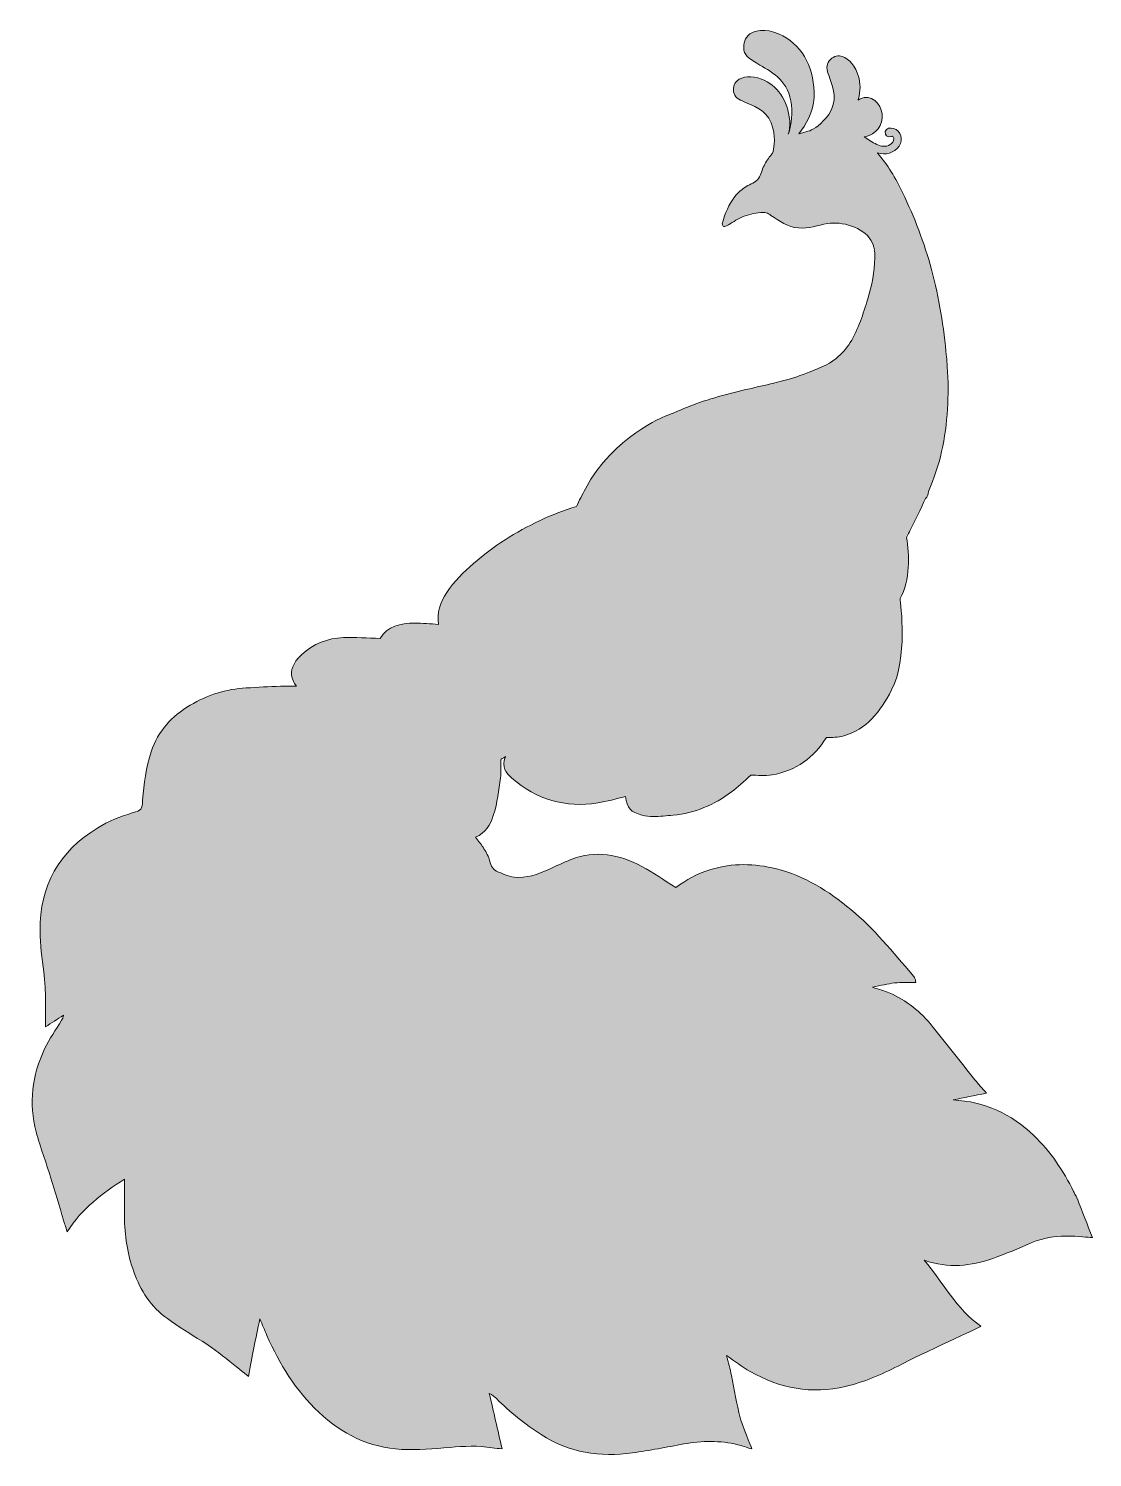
# Model space of a CAD drawing. Header units: millimetres. Extents: x -1630 to 1473, y -391 to 289.
# Drawn here: x 1003 to 1473, y -361 to 271 of the extents above; entities that cross this region are included whole.
import ezdxf

# ---------------------------------------------------------------- set-up
doc = ezdxf.new("R2010")
doc.units = ezdxf.units.MM
doc.header["$MEASUREMENT"] = 0
doc.layers.add('Layer 1', color=7, linetype='Continuous')

msp = doc.modelspace()

# ---------------------------------------------------------------- hatches: boundary and pattern name
at = {"layer": 'Layer 1'}
h = msp.add_hatch(color=1, dxfattribs=at)
h.dxf.hatch_style = 2
edge = h.paths.add_edge_path()
edge.add_spline(control_points=[(1466.5, -246.99), (1466.48, -246.97), (1466.45, -246.94), (1466.43, -246.92), (1466.34, -246.73), (1466.26, -246.53), (1466.17, -246.34), (1465.99, -246), (1465.8, -245.65), (1465.62, -245.31), (1465.36, -244.78), (1465.1, -244.26), (1464.84, -243.73), (1460.26, -234.53), (1454.7, -226.06), (1447.19, -218.91), (1437.18, -209.38), (1425.54, -203.85), (1411.51, -203.2), (1416.2, -202.23), (1420.89, -201.26), (1426.24, -200.15), (1424.32, -197.95), (1422.64, -196.16), (1421.11, -194.24), (1414.83, -186.36), (1408.67, -178.38), (1402.31, -170.55), (1397.14, -164.18), (1390.86, -159.12), (1383.29, -155.82), (1381.2, -154.91), (1378.95, -154.36), (1375.84, -153.33), (1379.72, -152.56), (1382.64, -151.78), (1385.61, -151.45), (1388.68, -151.12), (1391.8, -151.25), (1395.06, -151.17), (1394.84, -150.24), (1394.83, -149.82), (1394.65, -149.49), (1394.33, -148.92), (1393.96, -148.35), (1393.53, -147.85), (1384.87, -137.8), (1376.56, -127.43), (1366.26, -118.91), (1356.44, -110.79), (1345.87, -104.11), (1333.36, -100.96), (1323.67, -98.53), (1314.03, -98.33), (1304.34, -101.25), (1298.53, -103), (1293.38, -105.83), (1288.85, -109.24), (1283.71, -106.01), (1278.95, -102.61), (1273.83, -99.89), (1263.87, -94.59), (1253.43, -92.51), (1242.49, -96.87), (1239.16, -98.19), (1235.92, -99.71), (1232.66, -101.19), (1227.78, -103.4), (1222.77, -105.32), (1217.34, -104.6), (1214.67, -104.25), (1212.06, -103.06), (1209.56, -101.95), (1207.43, -101), (1207.03, -98.79), (1206.37, -96.72), (1205.78, -94.86), (1204.68, -93.12), (1203.64, -91.43), (1202.7, -89.93), (1201.53, -88.56), (1200.36, -86.99), (1204.72, -84.9), (1206.9, -81.4), (1208.18, -77.43), (1210.1, -71.46), (1210.5, -66.34), (1211.34, -60.74), (1211.73, -58.13), (1211.39, -55.43), (1211.53, -52.78), (1211.55, -52.43), (1212.42, -52.12), (1213.57, -51.33), (1211.61, -56.02), (1213.91, -58.63), (1216.38, -60.81), (1227.26, -70.44), (1240.02, -74.01), (1254.33, -71.8), (1258.46, -71.17), (1262.49, -69.96), (1266.57, -69.02), (1267.4, -74.12), (1268.93, -75.9), (1273.87, -77.17), (1275.53, -77.59), (1277.28, -77.91), (1278.98, -77.88), (1281.88, -77.83), (1284.77, -77.5), (1287.67, -77.22), (1297.29, -76.31), (1305.88, -72.7), (1313.54, -66.92), (1316.38, -64.78), (1318.94, -62.27), (1322.11, -59.51), (1324.88, -59.51), (1328.28, -60), (1331.49, -59.42), (1342, -57.52), (1349.94, -51.8), (1355.49, -42.93), (1357.85, -42.81), (1360.61, -42.89), (1363.15, -42.14), (1373.13, -39.21), (1379.23, -31.76), (1384.34, -21.79), (1391.57, -7.7), (1388.35, 15.9), (1388.04, 18.56), (1392.73, 26.63), (1392.19, 38.29), (1390.92, 45.54), (1391.61, 46.96), (1392.18, 48.14), (1392.41, 48.6), (1394.81, 53.32), (1397.16, 58.04), (1399.3, 62.84), (1400.15, 63.68), (1400.62, 64.82), (1400.67, 66.02), (1403.06, 71.71), (1405.08, 77.53), (1406.44, 83.62), (1409.19, 95.96), (1409.81, 108.72), (1408.95, 121.31), (1408.86, 122.7), (1408.74, 124.08), (1408.61, 125.47), (1407.38, 138.55), (1405.41, 151.52), (1401.98, 164.18), (1398.82, 175.84), (1394.38, 187.35), (1389.15, 198.27), (1386.16, 204.52), (1382.55, 210.5), (1378.03, 215.76), (1381.5, 214.65), (1385.63, 215.61), (1387.69, 218.78), (1389.51, 221.59), (1388.58, 225.52), (1385.16, 226.53), (1383.84, 226.93), (1381.87, 226.8), (1381.5, 225.14), (1381.15, 223.59), (1382.65, 222.55), (1384.03, 222.93), (1384.24, 222.99), (1384.42, 223.07), (1384.57, 223.18), (1384.64, 223.14), (1384.7, 223.09), (1384.76, 223.04), (1385.12, 222.75), (1385.27, 222.38), (1385.3, 221.94), (1385.37, 220.87), (1384.49, 219.93), (1383.65, 219.39), (1381.81, 218.22), (1379.61, 218.56), (1377.76, 219.47), (1375.76, 220.45), (1374.03, 221.78), (1372.16, 222.8), (1372.3, 222.83), (1372.44, 222.86), (1372.58, 222.89), (1377.54, 224.05), (1380.57, 227.83), (1380.08, 233.03), (1379.65, 237.54), (1375.16, 242.11), (1370.47, 239.65), (1370.37, 239.6), (1369.68, 239.16), (1369.49, 239), (1369.57, 239.36), (1369.9, 240.34), (1369.94, 240.81), (1370.67, 244.32), (1370.43, 247.86), (1369.15, 251.16), (1367.5, 255.41), (1364.43, 258.32), (1361.32, 258.6), (1359.28, 258.78), (1357.48, 257.78), (1356.25, 255.77), (1355.13, 253.93), (1356.01, 251.48), (1357.03, 248.63), (1358.63, 244.19), (1360.62, 238.66), (1356.5, 232.78), (1353.36, 228.28), (1349.96, 226.32), (1348.23, 225.55), (1346.97, 225.28), (1345.73, 224.92), (1344.51, 224.48), (1344.51, 224.48), (1343.36, 224.2), (1343.36, 224.2), (1346.43, 228.12), (1349.78, 233.85), (1350.02, 240.31), (1350.46, 252.43), (1345.32, 262.59), (1336.28, 267.49), (1330.92, 270.38), (1325.06, 270.73), (1321.69, 268.35), (1319.49, 266.79), (1318.54, 264.24), (1319.03, 261.17), (1319.46, 258.38), (1322.39, 256.7), (1326.08, 254.58), (1331.86, 251.26), (1339.05, 247.13), (1340, 236.99), (1340.54, 231.21), (1339.63, 226.83), (1338.64, 223.98), (1339.17, 225.9), (1339.45, 227.97), (1339.25, 230.09), (1338.41, 238.88), (1333.73, 245.73), (1326.73, 248.41), (1322.48, 250.04), (1318.25, 249.72), (1315.96, 247.61), (1314.45, 246.22), (1313.99, 244.21), (1314.65, 241.95), (1315.26, 239.88), (1317.67, 238.89), (1320.47, 237.74), (1324.83, 235.94), (1330.27, 233.69), (1331.86, 226.7), (1333.1, 221.26), (1332.23, 217.39), (1331.64, 215.63), (1331.48, 215.44), (1331.31, 215.26), (1331.16, 215.08), (1329.88, 213.53), (1328.84, 211.85), (1327.89, 210.08), (1326.94, 208.3), (1326.64, 206.13), (1325.48, 204.47), (1324.18, 202.6), (1321.92, 202.01), (1320.07, 200.87), (1318.16, 199.71), (1316.47, 198.22), (1315.06, 196.49), (1312.3, 193.09), (1310.67, 188.92), (1309.48, 184.75), (1309.36, 184.32), (1309.51, 183.55), (1309.81, 183.33), (1310.13, 183.1), (1310.87, 183.2), (1311.29, 183.42), (1313.64, 184.63), (1315.57, 186.33), (1318.08, 187.35), (1320.74, 188.43), (1323.56, 189.11), (1326.42, 189.35), (1327.23, 189.41), (1328.05, 189.44), (1328.82, 189.22), (1329.59, 189), (1330.26, 188.54), (1330.93, 188.09), (1334.66, 185.56), (1338.6, 182.97), (1343.09, 182.52), (1347.5, 182.08), (1351.72, 183.74), (1356, 184.47), (1362.29, 185.55), (1371.63, 182.88), (1375.19, 177.18), (1376.01, 175.87), (1376.47, 174.4), (1376.7, 172.87), (1376.65, 172.66), (1376.67, 172.44), (1376.78, 172.24), (1376.89, 171.27), (1376.92, 170.29), (1376.88, 169.32), (1376.68, 163.12), (1375.64, 157.1), (1373.81, 151.18), (1371.74, 144.5), (1369.66, 137.86), (1366, 131.83), (1364.35, 129.12), (1362.27, 126.86), (1359.85, 124.85), (1355.95, 121.64), (1351.21, 120.07), (1346.64, 118.26), (1339.12, 115.27), (1331.18, 113.68), (1323.33, 111.85), (1314.09, 109.69), (1304.91, 107.46), (1296.02, 104.06), (1293.45, 103.08), (1290.93, 102.02), (1288.44, 100.88), (1288.44, 100.88), (1284.18, 99.27), (1284.18, 99.27), (1283.95, 99.18), (1261.45, 90.46), (1248.9, 67.14), (1247.46, 64.46), (1246.15, 61.87), (1244.96, 59.32), (1233.81, 55.89), (1223.15, 50.93), (1213.36, 44.59), (1208.46, 41.41), (1203.78, 37.9), (1199.37, 34.06), (1195, 30.27), (1190.71, 26.19), (1187.55, 21.3), (1184.87, 17.14), (1183.04, 12.07), (1183.92, 7.17), (1180.28, 7.44), (1176.8, 7.71), (1173.32, 7.71), (1167.16, 7.72), (1161.38, 6.49), (1158.12, 0.97), (1152.44, 1.11), (1147.14, 1.52), (1141.86, 1.32), (1134.9, 1.06), (1128.62, -1.36), (1123.45, -6.14), (1114.84, -14.09), (1121.16, -19.78), (1121.11, -20.15), (1118.77, -20.15), (1116.39, -20.07), (1114.01, -20.17), (1108.98, -20.37), (1103.96, -20.65), (1098.93, -20.92), (1090.01, -21.4), (1081.71, -24.08), (1074.09, -28.57), (1065.99, -33.34), (1059.93, -39.93), (1056.88, -49.14), (1054.56, -56.13), (1053.67, -63.32), (1053.08, -70.57), (1052.73, -74.82), (1052.8, -74.89), (1048.5, -76.23), (1043.17, -77.89), (1038, -79.9), (1033.2, -82.84), (1016.13, -93.27), (1007.5, -108.43), (1007.72, -128.41), (1007.79, -134.48), (1008.46, -140.59), (1009.37, -146.59), (1010.48, -153.89), (1010.02, -170.1), (1010.11, -170.83), (1012.78, -169.16), (1015.41, -167.43), (1018.06, -165.74), (1018.02, -166.73), (1017.6, -167.33), (1017.22, -167.96), (1014.69, -172.15), (1011.8, -176.17), (1009.73, -180.58), (1004.23, -192.33), (1002.64, -204.68), (1005.98, -217.33), (1007.76, -224.1), (1010.31, -230.67), (1012.4, -237.37), (1014.38, -243.67), (1016.2, -250.03), (1018.09, -256.36), (1018.52, -257.77), (1018.97, -259.18), (1019.68, -261.47), (1026.36, -251.13), (1035.2, -244.56), (1045.06, -238.22), (1045.06, -244.11), (1045.07, -249.39), (1045.06, -254.67), (1045.04, -263.09), (1046.33, -271.32), (1049.19, -279.24), (1052.18, -287.5), (1056.74, -294.78), (1064.04, -299.92), (1069.02, -303.42), (1074.15, -306.74), (1079.37, -309.87), (1085.88, -313.77), (1098.64, -324.65), (1099.94, -325.55), (1101.19, -316.38), (1103.22, -309.16), (1104.87, -300.01), (1106.05, -302.72), (1107.07, -305.01), (1108.06, -307.32), (1113.55, -320.12), (1120.77, -331.74), (1131.02, -341.36), (1141.34, -351.03), (1153.39, -357.04), (1167.57, -357.78), (1174.69, -358.15), (1181.89, -357.49), (1189.02, -356.88), (1195.26, -356.35), (1201.44, -356.01), (1207.64, -357.08), (1209.12, -357.34), (1210.64, -357.37), (1212.05, -357.5), (1210.12, -349.12), (1208.26, -341.09), (1206.4, -333.05), (1207.81, -333.65), (1208.67, -334.45), (1209.52, -335.28), (1215.6, -341.24), (1222.14, -346.57), (1229.31, -351.21), (1241.75, -359.26), (1255.33, -361.32), (1269.69, -359.32), (1277.28, -358.26), (1284.82, -356.77), (1292.36, -355.37), (1300.39, -353.88), (1308.39, -353.81), (1316.36, -355.69), (1318.22, -356.12), (1320.02, -356.82), (1322.48, -357.59), (1322.02, -356.06), (1318.26, -347.41), (1317.32, -343.74), (1315.75, -337.61), (1314.79, -331.32), (1313.49, -325.12), (1312.88, -322.16), (1312.09, -319.24), (1311.37, -316.24), (1314.94, -318.71), (1318.16, -321.33), (1321.73, -323.32), (1334.93, -330.68), (1348.93, -333.55), (1363.87, -329.95), (1372.03, -327.98), (1379.73, -324.76), (1387.18, -320.89), (1398.34, -315.1), (1422.76, -304.03), (1423.81, -303.31), (1412.83, -295.72), (1407.36, -284.12), (1398.73, -274.09), (1409.53, -277.87), (1419.41, -276.66), (1429.08, -273.27), (1434.83, -271.27), (1440.46, -268.89), (1446.02, -266.4), (1457.38, -261.32), (1472.16, -264.29), (1473.13, -264.1), (1470.86, -258.23), (1468.68, -252.61), (1466.5, -246.99)], knot_values=[0, 0, 0, 0, 1, 1, 1, 2, 2, 2, 3, 3, 3, 4, 4, 4, 5, 5, 5, 6, 6, 6, 7, 7, 7, 8, 8, 8, 9, 9, 9, 10, 10, 10, 11, 11, 11, 12, 12, 12, 13, 13, 13, 14, 14, 14, 15, 15, 15, 16, 16, 16, 17, 17, 17, 18, 18, 18, 19, 19, 19, 20, 20, 20, 21, 21, 21, 22, 22, 22, 23, 23, 23, 24, 24, 24, 25, 25, 25, 26, 26, 26, 27, 27, 27, 28, 28, 28, 29, 29, 29, 30, 30, 30, 31, 31, 31, 32, 32, 32, 33, 33, 33, 34, 34, 34, 35, 35, 35, 36, 36, 36, 37, 37, 37, 38, 38, 38, 39, 39, 39, 40, 40, 40, 41, 41, 41, 42, 42, 42, 43, 43, 43, 44, 44, 44, 45, 45, 45, 46, 46, 46, 47, 47, 47, 48, 48, 48, 49, 49, 49, 50, 50, 50, 51, 51, 51, 52, 52, 52, 53, 53, 53, 54, 54, 54, 55, 55, 55, 56, 56, 56, 57, 57, 57, 58, 58, 58, 59, 59, 59, 60, 60, 60, 61, 61, 61, 62, 62, 62, 63, 63, 63, 64, 64, 64, 65, 65, 65, 66, 66, 66, 67, 67, 67, 68, 68, 68, 69, 69, 69, 70, 70, 70, 71, 71, 71, 72, 72, 72, 73, 73, 73, 74, 74, 74, 75, 75, 75, 76, 76, 76, 77, 77, 77, 78, 78, 78, 79, 79, 79, 80, 80, 80, 81, 81, 81, 82, 82, 82, 83, 83, 83, 84, 84, 84, 85, 85, 85, 86, 86, 86, 87, 87, 87, 88, 88, 88, 89, 89, 89, 90, 90, 90, 91, 91, 91, 92, 92, 92, 93, 93, 93, 94, 94, 94, 95, 95, 95, 96, 96, 96, 97, 97, 97, 98, 98, 98, 99, 99, 99, 100, 100, 100, 101, 101, 101, 102, 102, 102, 103, 103, 103, 104, 104, 104, 105, 105, 105, 106, 106, 106, 107, 107, 107, 108, 108, 108, 109, 109, 109, 110, 110, 110, 111, 111, 111, 112, 112, 112, 113, 113, 113, 114, 114, 114, 115, 115, 115, 116, 116, 116, 117, 117, 117, 118, 118, 118, 119, 119, 119, 120, 120, 120, 121, 121, 121, 122, 122, 122, 123, 123, 123, 124, 124, 124, 125, 125, 125, 126, 126, 126, 127, 127, 127, 128, 128, 128, 129, 129, 129, 130, 130, 130, 131, 131, 131, 132, 132, 132, 133, 133, 133, 134, 134, 134, 135, 135, 135, 136, 136, 136, 137, 137, 137, 138, 138, 138, 139, 139, 139, 140, 140, 140, 141, 141, 141, 142, 142, 142, 143, 143, 143, 144, 144, 144, 145, 145, 145, 146, 146, 146, 147, 147, 147, 148, 148, 148, 149, 149, 149, 150, 150, 150, 151, 151, 151, 152, 152, 152, 153, 153, 153, 154, 154, 154, 155, 155, 155, 156, 156, 156, 157, 157, 157, 158, 158, 158, 159, 159, 159, 160, 160, 160, 161, 161, 161, 162, 162, 162, 163, 163, 163, 164, 164, 164, 165, 165, 165, 166, 166, 166, 167, 167, 167, 168, 168, 168, 169, 169, 169, 170, 170, 170, 171, 171, 171, 172, 172, 172, 173, 173, 173, 174, 174, 174, 175, 175, 175, 176, 176, 176, 177, 177, 177, 177], degree=3, periodic=1)

# ---------------------------------------------------------------- linework, layer by layer
at = {"layer": 'Layer 1', "lineweight": 0}
msp.add_open_spline([(1466.5, -246.99), (1466.48, -246.97), (1466.45, -246.94), (1466.43, -246.92), (1466.34, -246.73), (1466.26, -246.53), (1466.17, -246.34), (1465.99, -246), (1465.8, -245.65), (1465.62, -245.31), (1465.36, -244.78), (1465.1, -244.26), (1464.84, -243.73), (1460.26, -234.53), (1454.7, -226.06), (1447.19, -218.91), (1437.18, -209.38), (1425.54, -203.85), (1411.51, -203.2), (1416.2, -202.23), (1420.89, -201.26), (1426.24, -200.15), (1424.32, -197.95), (1422.64, -196.16), (1421.11, -194.24), (1414.83, -186.36), (1408.67, -178.38), (1402.31, -170.55), (1397.14, -164.18), (1390.86, -159.12), (1383.29, -155.82), (1381.2, -154.91), (1378.95, -154.36), (1375.84, -153.33), (1379.72, -152.56), (1382.64, -151.78), (1385.61, -151.45), (1388.68, -151.12), (1391.8, -151.25), (1395.06, -151.17), (1394.84, -150.24), (1394.83, -149.82), (1394.65, -149.49), (1394.33, -148.92), (1393.96, -148.35), (1393.53, -147.85), (1384.87, -137.8), (1376.56, -127.43), (1366.26, -118.91), (1356.44, -110.79), (1345.87, -104.11), (1333.36, -100.96), (1323.67, -98.53), (1314.03, -98.33), (1304.34, -101.25), (1298.53, -103), (1293.38, -105.83), (1288.85, -109.24), (1283.71, -106.01), (1278.95, -102.61), (1273.83, -99.89), (1263.87, -94.59), (1253.43, -92.51), (1242.49, -96.87), (1239.16, -98.19), (1235.92, -99.71), (1232.66, -101.19), (1227.78, -103.4), (1222.77, -105.32), (1217.34, -104.6), (1214.67, -104.25), (1212.06, -103.06), (1209.56, -101.95), (1207.43, -101), (1207.03, -98.79), (1206.37, -96.72), (1205.78, -94.86), (1204.68, -93.12), (1203.64, -91.43), (1202.7, -89.93), (1201.53, -88.56), (1200.36, -86.99), (1204.72, -84.9), (1206.9, -81.4), (1208.18, -77.43), (1210.1, -71.46), (1210.5, -66.34), (1211.34, -60.74), (1211.73, -58.13), (1211.39, -55.43), (1211.53, -52.78), (1211.55, -52.43), (1212.42, -52.12), (1213.57, -51.33), (1211.61, -56.02), (1213.91, -58.63), (1216.38, -60.81), (1227.26, -70.44), (1240.02, -74.01), (1254.33, -71.8), (1258.46, -71.17), (1262.49, -69.96), (1266.57, -69.02), (1267.4, -74.12), (1268.93, -75.9), (1273.87, -77.17), (1275.53, -77.59), (1277.28, -77.91), (1278.98, -77.88), (1281.88, -77.83), (1284.77, -77.5), (1287.67, -77.22), (1297.29, -76.31), (1305.88, -72.7), (1313.54, -66.92), (1316.38, -64.78), (1318.94, -62.27), (1322.11, -59.51), (1324.88, -59.51), (1328.28, -60), (1331.49, -59.42), (1342, -57.52), (1349.94, -51.8), (1355.49, -42.93), (1357.85, -42.81), (1360.61, -42.89), (1363.15, -42.14), (1373.13, -39.21), (1379.23, -31.76), (1384.34, -21.79), (1391.57, -7.7), (1388.35, 15.9), (1388.04, 18.56), (1392.73, 26.63), (1392.19, 38.29), (1390.92, 45.54), (1391.61, 46.96), (1392.18, 48.14), (1392.41, 48.6), (1394.81, 53.32), (1397.16, 58.04), (1399.3, 62.84), (1400.15, 63.68), (1400.62, 64.82), (1400.67, 66.02), (1403.06, 71.71), (1405.08, 77.53), (1406.44, 83.62), (1409.19, 95.96), (1409.81, 108.72), (1408.95, 121.31), (1408.86, 122.7), (1408.74, 124.08), (1408.61, 125.47), (1407.38, 138.55), (1405.41, 151.52), (1401.98, 164.18), (1398.82, 175.84), (1394.38, 187.35), (1389.15, 198.27), (1386.16, 204.52), (1382.55, 210.5), (1378.03, 215.76), (1381.5, 214.65), (1385.63, 215.61), (1387.69, 218.78), (1389.51, 221.59), (1388.58, 225.52), (1385.16, 226.53), (1383.84, 226.93), (1381.87, 226.8), (1381.5, 225.14), (1381.15, 223.59), (1382.65, 222.55), (1384.03, 222.93), (1384.24, 222.99), (1384.42, 223.07), (1384.57, 223.18), (1384.64, 223.14), (1384.7, 223.09), (1384.76, 223.04), (1385.12, 222.75), (1385.27, 222.38), (1385.3, 221.94), (1385.37, 220.87), (1384.49, 219.93), (1383.65, 219.39), (1381.81, 218.22), (1379.61, 218.56), (1377.76, 219.47), (1375.76, 220.45), (1374.03, 221.78), (1372.16, 222.8), (1372.3, 222.83), (1372.44, 222.86), (1372.58, 222.89), (1377.54, 224.05), (1380.57, 227.83), (1380.08, 233.03), (1379.65, 237.54), (1375.16, 242.11), (1370.47, 239.65), (1370.37, 239.6), (1369.68, 239.16), (1369.49, 239), (1369.57, 239.36), (1369.9, 240.34), (1369.94, 240.81), (1370.67, 244.32), (1370.43, 247.86), (1369.15, 251.16), (1367.5, 255.41), (1364.43, 258.32), (1361.32, 258.6), (1359.28, 258.78), (1357.48, 257.78), (1356.25, 255.77), (1355.13, 253.93), (1356.01, 251.48), (1357.03, 248.63), (1358.63, 244.19), (1360.62, 238.66), (1356.5, 232.78), (1353.36, 228.28), (1349.96, 226.32), (1348.23, 225.55), (1346.97, 225.28), (1345.73, 224.92), (1344.51, 224.48), (1344.51, 224.48), (1343.36, 224.2), (1343.36, 224.2), (1346.43, 228.12), (1349.78, 233.85), (1350.02, 240.31), (1350.46, 252.43), (1345.32, 262.59), (1336.28, 267.49), (1330.92, 270.38), (1325.06, 270.73), (1321.69, 268.35), (1319.49, 266.79), (1318.54, 264.24), (1319.03, 261.17), (1319.46, 258.38), (1322.39, 256.7), (1326.08, 254.58), (1331.86, 251.26), (1339.05, 247.13), (1340, 236.99), (1340.54, 231.21), (1339.63, 226.83), (1338.64, 223.98), (1339.17, 225.9), (1339.45, 227.97), (1339.25, 230.09), (1338.41, 238.88), (1333.73, 245.73), (1326.73, 248.41), (1322.48, 250.04), (1318.25, 249.72), (1315.96, 247.61), (1314.45, 246.22), (1313.99, 244.21), (1314.65, 241.95), (1315.26, 239.88), (1317.67, 238.89), (1320.47, 237.74), (1324.83, 235.94), (1330.27, 233.69), (1331.86, 226.7), (1333.1, 221.26), (1332.23, 217.39), (1331.64, 215.63), (1331.48, 215.44), (1331.31, 215.26), (1331.16, 215.08), (1329.88, 213.53), (1328.84, 211.85), (1327.89, 210.08), (1326.94, 208.3), (1326.64, 206.13), (1325.48, 204.47), (1324.18, 202.6), (1321.92, 202.01), (1320.07, 200.87), (1318.16, 199.71), (1316.47, 198.22), (1315.06, 196.49), (1312.3, 193.09), (1310.67, 188.92), (1309.48, 184.75), (1309.36, 184.32), (1309.51, 183.55), (1309.81, 183.33), (1310.13, 183.1), (1310.87, 183.2), (1311.29, 183.42), (1313.64, 184.63), (1315.57, 186.33), (1318.08, 187.35), (1320.74, 188.43), (1323.56, 189.11), (1326.42, 189.35), (1327.23, 189.41), (1328.05, 189.44), (1328.82, 189.22), (1329.59, 189), (1330.26, 188.54), (1330.93, 188.09), (1334.66, 185.56), (1338.6, 182.97), (1343.09, 182.52), (1347.5, 182.08), (1351.72, 183.74), (1356, 184.47), (1362.29, 185.55), (1371.63, 182.88), (1375.19, 177.18), (1376.01, 175.87), (1376.47, 174.4), (1376.7, 172.87), (1376.65, 172.66), (1376.67, 172.44), (1376.78, 172.24), (1376.89, 171.27), (1376.92, 170.29), (1376.88, 169.32), (1376.68, 163.12), (1375.64, 157.1), (1373.81, 151.18), (1371.74, 144.5), (1369.66, 137.86), (1366, 131.83), (1364.35, 129.12), (1362.27, 126.86), (1359.85, 124.85), (1355.95, 121.64), (1351.21, 120.07), (1346.64, 118.26), (1339.12, 115.27), (1331.18, 113.68), (1323.33, 111.85), (1314.09, 109.69), (1304.91, 107.46), (1296.02, 104.06), (1293.45, 103.08), (1290.93, 102.02), (1288.44, 100.88), (1288.44, 100.88), (1284.18, 99.27), (1284.18, 99.27), (1283.95, 99.18), (1261.45, 90.46), (1248.9, 67.14), (1247.46, 64.46), (1246.15, 61.87), (1244.96, 59.32), (1233.81, 55.89), (1223.15, 50.93), (1213.36, 44.59), (1208.46, 41.41), (1203.78, 37.9), (1199.37, 34.06), (1195, 30.27), (1190.71, 26.19), (1187.55, 21.3), (1184.87, 17.14), (1183.04, 12.07), (1183.92, 7.17), (1180.28, 7.44), (1176.8, 7.71), (1173.32, 7.71), (1167.16, 7.72), (1161.38, 6.49), (1158.12, 0.97), (1152.44, 1.11), (1147.14, 1.52), (1141.86, 1.32), (1134.9, 1.06), (1128.62, -1.36), (1123.45, -6.14), (1114.84, -14.09), (1121.16, -19.78), (1121.11, -20.15), (1118.77, -20.15), (1116.39, -20.07), (1114.01, -20.17), (1108.98, -20.37), (1103.96, -20.65), (1098.93, -20.92), (1090.01, -21.4), (1081.71, -24.08), (1074.09, -28.57), (1065.99, -33.34), (1059.93, -39.93), (1056.88, -49.14), (1054.56, -56.13), (1053.67, -63.32), (1053.08, -70.57), (1052.73, -74.82), (1052.8, -74.89), (1048.5, -76.23), (1043.17, -77.89), (1038, -79.9), (1033.2, -82.84), (1016.13, -93.27), (1007.5, -108.43), (1007.72, -128.41), (1007.79, -134.48), (1008.46, -140.59), (1009.37, -146.59), (1010.48, -153.89), (1010.02, -170.1), (1010.11, -170.83), (1012.78, -169.16), (1015.41, -167.43), (1018.06, -165.74), (1018.02, -166.73), (1017.6, -167.33), (1017.22, -167.96), (1014.69, -172.15), (1011.8, -176.17), (1009.73, -180.58), (1004.23, -192.33), (1002.64, -204.68), (1005.98, -217.33), (1007.76, -224.1), (1010.31, -230.67), (1012.4, -237.37), (1014.38, -243.67), (1016.2, -250.03), (1018.09, -256.36), (1018.52, -257.77), (1018.97, -259.18), (1019.68, -261.47), (1026.36, -251.13), (1035.2, -244.56), (1045.06, -238.22), (1045.06, -244.11), (1045.07, -249.39), (1045.06, -254.67), (1045.04, -263.09), (1046.33, -271.32), (1049.19, -279.24), (1052.18, -287.5), (1056.74, -294.78), (1064.04, -299.92), (1069.02, -303.42), (1074.15, -306.74), (1079.37, -309.87), (1085.88, -313.77), (1098.64, -324.65), (1099.94, -325.55), (1101.19, -316.38), (1103.22, -309.16), (1104.87, -300.01), (1106.05, -302.72), (1107.07, -305.01), (1108.06, -307.32), (1113.55, -320.12), (1120.77, -331.74), (1131.02, -341.36), (1141.34, -351.03), (1153.39, -357.04), (1167.57, -357.78), (1174.69, -358.15), (1181.89, -357.49), (1189.02, -356.88), (1195.26, -356.35), (1201.44, -356.01), (1207.64, -357.08), (1209.12, -357.34), (1210.64, -357.37), (1212.05, -357.5), (1210.12, -349.12), (1208.26, -341.09), (1206.4, -333.05), (1207.81, -333.65), (1208.67, -334.45), (1209.52, -335.28), (1215.6, -341.24), (1222.14, -346.57), (1229.31, -351.21), (1241.75, -359.26), (1255.33, -361.32), (1269.69, -359.32), (1277.28, -358.26), (1284.82, -356.77), (1292.36, -355.37), (1300.39, -353.88), (1308.39, -353.81), (1316.36, -355.69), (1318.22, -356.12), (1320.02, -356.82), (1322.48, -357.59), (1322.02, -356.06), (1318.26, -347.41), (1317.32, -343.74), (1315.75, -337.61), (1314.79, -331.32), (1313.49, -325.12), (1312.88, -322.16), (1312.09, -319.24), (1311.37, -316.24), (1314.94, -318.71), (1318.16, -321.33), (1321.73, -323.32), (1334.93, -330.68), (1348.93, -333.55), (1363.87, -329.95), (1372.03, -327.98), (1379.73, -324.76), (1387.18, -320.89), (1398.34, -315.1), (1422.76, -304.03), (1423.81, -303.31), (1412.83, -295.72), (1407.36, -284.12), (1398.73, -274.09), (1409.53, -277.87), (1419.41, -276.66), (1429.08, -273.27), (1434.83, -271.27), (1440.46, -268.89), (1446.02, -266.4), (1457.38, -261.32), (1472.16, -264.29), (1473.13, -264.1), (1470.86, -258.23), (1468.68, -252.61), (1466.5, -246.99)], degree=3, knots=[0, 0, 0, 0, 1, 1, 1, 2, 2, 2, 3, 3, 3, 4, 4, 4, 5, 5, 5, 6, 6, 6, 7, 7, 7, 8, 8, 8, 9, 9, 9, 10, 10, 10, 11, 11, 11, 12, 12, 12, 13, 13, 13, 14, 14, 14, 15, 15, 15, 16, 16, 16, 17, 17, 17, 18, 18, 18, 19, 19, 19, 20, 20, 20, 21, 21, 21, 22, 22, 22, 23, 23, 23, 24, 24, 24, 25, 25, 25, 26, 26, 26, 27, 27, 27, 28, 28, 28, 29, 29, 29, 30, 30, 30, 31, 31, 31, 32, 32, 32, 33, 33, 33, 34, 34, 34, 35, 35, 35, 36, 36, 36, 37, 37, 37, 38, 38, 38, 39, 39, 39, 40, 40, 40, 41, 41, 41, 42, 42, 42, 43, 43, 43, 44, 44, 44, 45, 45, 45, 46, 46, 46, 47, 47, 47, 48, 48, 48, 49, 49, 49, 50, 50, 50, 51, 51, 51, 52, 52, 52, 53, 53, 53, 54, 54, 54, 55, 55, 55, 56, 56, 56, 57, 57, 57, 58, 58, 58, 59, 59, 59, 60, 60, 60, 61, 61, 61, 62, 62, 62, 63, 63, 63, 64, 64, 64, 65, 65, 65, 66, 66, 66, 67, 67, 67, 68, 68, 68, 69, 69, 69, 70, 70, 70, 71, 71, 71, 72, 72, 72, 73, 73, 73, 74, 74, 74, 75, 75, 75, 76, 76, 76, 77, 77, 77, 78, 78, 78, 79, 79, 79, 80, 80, 80, 81, 81, 81, 82, 82, 82, 83, 83, 83, 84, 84, 84, 85, 85, 85, 86, 86, 86, 87, 87, 87, 88, 88, 88, 89, 89, 89, 90, 90, 90, 91, 91, 91, 92, 92, 92, 93, 93, 93, 94, 94, 94, 95, 95, 95, 96, 96, 96, 97, 97, 97, 98, 98, 98, 99, 99, 99, 100, 100, 100, 101, 101, 101, 102, 102, 102, 103, 103, 103, 104, 104, 104, 105, 105, 105, 106, 106, 106, 107, 107, 107, 108, 108, 108, 109, 109, 109, 110, 110, 110, 111, 111, 111, 112, 112, 112, 113, 113, 113, 114, 114, 114, 115, 115, 115, 116, 116, 116, 117, 117, 117, 118, 118, 118, 119, 119, 119, 120, 120, 120, 121, 121, 121, 122, 122, 122, 123, 123, 123, 124, 124, 124, 125, 125, 125, 126, 126, 126, 127, 127, 127, 128, 128, 128, 129, 129, 129, 130, 130, 130, 131, 131, 131, 132, 132, 132, 133, 133, 133, 134, 134, 134, 135, 135, 135, 136, 136, 136, 137, 137, 137, 138, 138, 138, 139, 139, 139, 140, 140, 140, 141, 141, 141, 142, 142, 142, 143, 143, 143, 144, 144, 144, 145, 145, 145, 146, 146, 146, 147, 147, 147, 148, 148, 148, 149, 149, 149, 150, 150, 150, 151, 151, 151, 152, 152, 152, 153, 153, 153, 154, 154, 154, 155, 155, 155, 156, 156, 156, 157, 157, 157, 158, 158, 158, 159, 159, 159, 160, 160, 160, 161, 161, 161, 162, 162, 162, 163, 163, 163, 164, 164, 164, 165, 165, 165, 166, 166, 166, 167, 167, 167, 168, 168, 168, 169, 169, 169, 170, 170, 170, 171, 171, 171, 172, 172, 172, 173, 173, 173, 174, 174, 174, 175, 175, 175, 176, 176, 176, 177, 177, 177, 177], dxfattribs=at)

doc.saveas('drawing.dxf')
